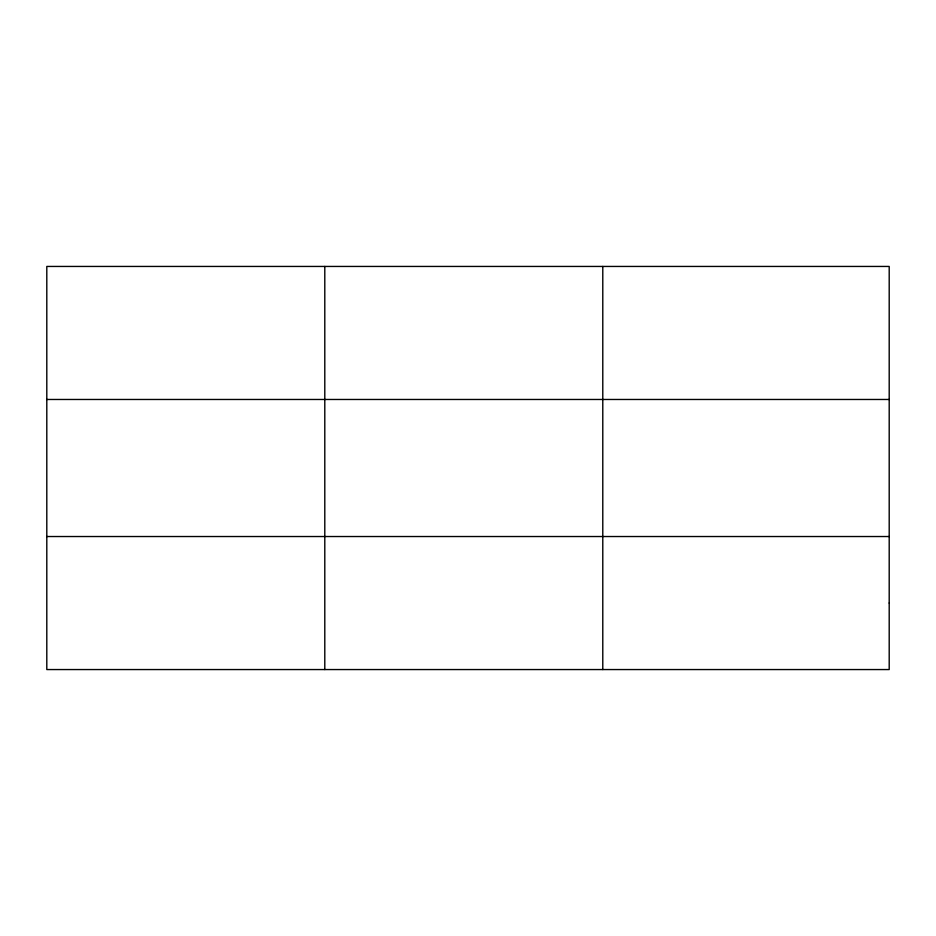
<?xml version="1.0" encoding="UTF-8"?>
<svg xmlns="http://www.w3.org/2000/svg" width="936" height="936" viewBox="0 0 936 936"><rect width="100%" height="100%" fill="white"/><g stroke="black" fill="none" stroke-linecap="round" stroke-linejoin="round"><path stroke-width="1.4" d="M324.792 669.556L324.792 266.444M602.784 669.556L602.784 266.444M46.8 399.473L889.2 399.473M46.8 536.527L889.2 536.527M889.2 603.041L889.2 669.556L46.8 669.556L46.8 266.444L889.2 266.444L889.2 603.041"/></g></svg>
